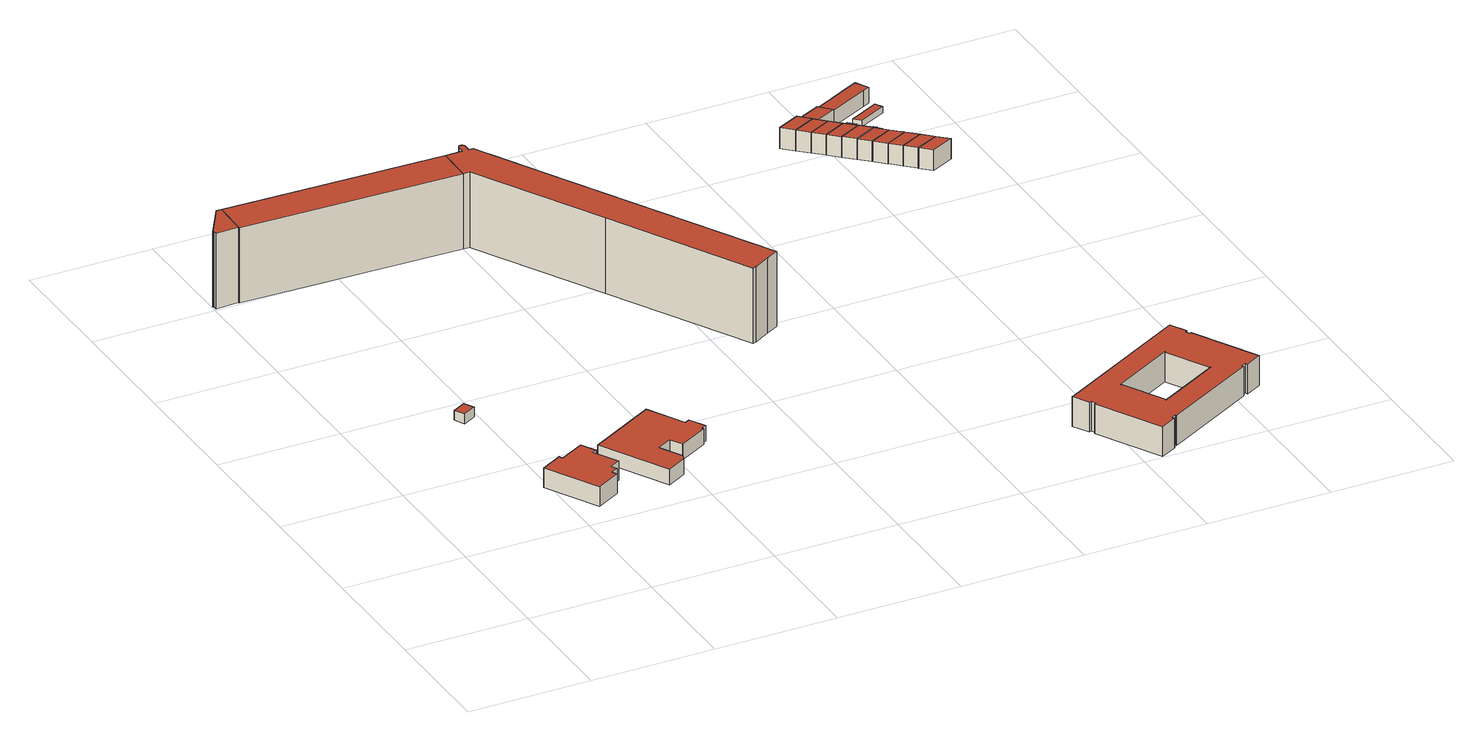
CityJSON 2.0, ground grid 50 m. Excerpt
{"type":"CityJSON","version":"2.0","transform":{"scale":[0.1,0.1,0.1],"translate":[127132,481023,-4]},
"CityObjects":{
"building1":{"type":"Building","attributes":{"b3_dak_type":"multiple horizontal","b3_h_dak_50p":28.45,"b3_h_dak_70p":28.48,"b3_h_dak_max":29.55,"b3_h_dak_min":8.49,"b3_h_maaiveld":-2.9,"b3_kas_warenhuis":false,"b3_mutatie_ahn3_ahn4":false,"b3_reconstructie_onvolledig":false,"b3_rmse_lod12":2.93,"b3_rmse_lod13":2.93,"b3_rmse_lod22":2.92,"b3_val3dity_lod12":"[]","b3_val3dity_lod13":"[]","b3_val3dity_lod22":"[]","b3_volume_lod12":2898.23,"b3_volume_lod13":2898.23,"b3_volume_lod22":2895.22,"geconstateerd":false,"oorspronkelijkbouwjaar":1971,"status":"Pand in gebruik"},"children":["building1-1"]},
"building1-1":{"type":"BuildingPart","parents":["building1"],"geometry":[{"type":"Solid","lod":"1.2","boundaries":[[[[0,1,2,3,4,5,6,7]],[[8,1,0,9]],[[10,2,1,8]],[[11,4,3,12]],[[12,3,2,10]],[[13,5,4,11]],[[14,6,5,13]],[[9,0,7,15]],[[15,7,6,14]],[[15,14,13,11,12,10,8,9]]]],"semantics":{"surfaces":[{"type":"GroundSurface"},{"type":"WallSurface","on_footprint_edge":true},{"type":"RoofSurface"}],"values":[[0,1,1,1,1,1,1,1,1,2]]}}]},
"building2":{"type":"Building","attributes":{"b3_dak_type":"multiple horizontal","b3_h_dak_50p":5.01,"b3_h_dak_70p":5.03,"b3_h_dak_max":8.04,"b3_h_dak_min":-2.99,"b3_h_maaiveld":-3.14,"b3_kas_warenhuis":false,"b3_mutatie_ahn3_ahn4":false,"b3_reconstructie_onvolledig":false,"b3_rmse_lod12":1.35,"b3_rmse_lod13":0.384,"b3_rmse_lod22":0.335,"b3_val3dity_lod12":"[]","b3_val3dity_lod13":"[]","b3_val3dity_lod22":"[]","b3_volume_lod12":3629,"b3_volume_lod13":3448.15,"b3_volume_lod22":3447.66,"geconstateerd":false,"oorspronkelijkbouwjaar":1991,"status":"Pand in gebruik"},"children":["building2-1"]},
"building2-1":{"type":"BuildingPart","parents":["building2"],"geometry":[{"type":"Solid","lod":"1.2","boundaries":[[[[16,17,18,19,20,21,22,23,24,25,26,27]],[[28,17,16,29]],[[30,20,19,31]],[[32,21,20,30]],[[31,19,18,33]],[[33,18,17,28]],[[29,16,27,34]],[[34,27,26,35]],[[35,26,25,36]],[[37,24,23,38]],[[36,25,24,37]],[[38,23,22,39]],[[39,22,21,32]],[[39,32,30,31,33,28,29,34,35,36,37,38]]]],"semantics":{"surfaces":[{"type":"GroundSurface"},{"type":"WallSurface","on_footprint_edge":true},{"type":"RoofSurface"}],"values":[[0,1,1,1,1,1,1,1,1,1,1,1,1,2]]}}]},
"building3":{"type":"Building","attributes":{"b3_dak_type":"slanted","b3_h_dak_50p":0.36,"b3_h_dak_70p":1.07,"b3_h_dak_max":2.27,"b3_h_dak_min":-1.7,"b3_h_maaiveld":-3.08,"b3_kas_warenhuis":false,"b3_mutatie_ahn3_ahn4":false,"b3_reconstructie_onvolledig":false,"b3_rmse_lod12":1.3,"b3_rmse_lod13":1.3,"b3_rmse_lod22":0.0391,"b3_val3dity_lod12":"[]","b3_val3dity_lod13":"[]","b3_val3dity_lod22":"[]","b3_volume_lod12":113.88,"b3_volume_lod13":113.88,"b3_volume_lod22":96.72,"geconstateerd":false,"oorspronkelijkbouwjaar":1991,"status":"Pand in gebruik"},"children":["building3-1"]},
"building3-1":{"type":"BuildingPart","parents":["building3"],"geometry":[{"type":"Solid","lod":"1.2","boundaries":[[[[40,41,42,43]],[[44,41,40,45]],[[45,40,43,46]],[[47,42,41,44]],[[46,43,42,47]],[[46,47,44,45]]]],"semantics":{"surfaces":[{"type":"GroundSurface"},{"type":"WallSurface","on_footprint_edge":true},{"type":"RoofSurface"}],"values":[[0,1,1,1,1,2]]}}]},
"building4":{"type":"Building","attributes":{"b3_dak_type":"slanted","b3_h_dak_50p":2.73,"b3_h_dak_70p":3.58,"b3_h_dak_max":5.51,"b3_h_dak_min":-2.84,"b3_h_maaiveld":-2.94,"b3_kas_warenhuis":false,"b3_mutatie_ahn3_ahn4":false,"b3_reconstructie_onvolledig":false,"b3_rmse_lod12":2.2,"b3_rmse_lod13":1.09,"b3_rmse_lod22":0.184,"b3_val3dity_lod12":"[]","b3_val3dity_lod13":"[]","b3_val3dity_lod22":"[]","b3_volume_lod12":5467.77,"b3_volume_lod13":4829.02,"b3_volume_lod22":4400.71,"geconstateerd":false,"oorspronkelijkbouwjaar":1984,"status":"Pand in gebruik"},"children":["building4-1"]},
"building4-1":{"type":"BuildingPart","parents":["building4"],"geometry":[{"type":"Solid","lod":"1.2","boundaries":[[[[48,49,50,51,52,53,54,55,56,57,58,59,60,61,62,63,64]],[[65,59,58,66]],[[66,58,57,67]],[[68,53,52,69]],[[69,52,51,70]],[[67,57,56,71]],[[70,51,50,72]],[[71,56,55,73]],[[73,55,54,74]],[[72,50,49,75]],[[74,54,53,68]],[[76,60,59,65]],[[77,63,62,78]],[[79,61,60,76]],[[78,62,61,79]],[[80,64,63,77]],[[81,48,64,80]],[[75,49,48,81]],[[75,81,80,77,78,79,76,65,66,67,71,73,74,68,69,70,72]]]],"semantics":{"surfaces":[{"type":"GroundSurface"},{"type":"WallSurface","on_footprint_edge":true},{"type":"RoofSurface"}],"values":[[0,1,1,1,1,1,1,1,1,1,1,1,1,1,1,1,1,1,2]]}}]},
"building5":{"type":"Building","attributes":{"b3_dak_type":"slanted","b3_h_dak_50p":28.44,"b3_h_dak_70p":28.48,"b3_h_dak_max":30.06,"b3_h_dak_min":-2.69,"b3_h_maaiveld":-2.9,"b3_kas_warenhuis":false,"b3_mutatie_ahn3_ahn4":false,"b3_reconstructie_onvolledig":false,"b3_rmse_lod12":6.05,"b3_rmse_lod13":2.9,"b3_rmse_lod22":2.76,"b3_val3dity_lod12":"[]","b3_val3dity_lod13":"[]","b3_val3dity_lod22":"[]","b3_volume_lod12":42074.48,"b3_volume_lod13":39690.46,"b3_volume_lod22":39687.04,"geconstateerd":false,"oorspronkelijkbouwjaar":1972,"status":"Pand in gebruik"},"children":["building5-1"]},
"building5-1":{"type":"BuildingPart","parents":["building5"],"geometry":[{"type":"Solid","lod":"1.2","boundaries":[[[[82,6,5,83]],[[14,6,82,84]],[[84,82,83,85]],[[13,5,6,14]],[[85,83,5,13]],[[85,13,14,84]]]],"semantics":{"surfaces":[{"type":"GroundSurface"},{"type":"WallSurface","on_footprint_edge":true},{"type":"RoofSurface"}],"values":[[0,1,1,1,1,2]]}}]},
"building6":{"type":"Building","attributes":{"b3_dak_type":"multiple horizontal","b3_h_dak_50p":28.43,"b3_h_dak_70p":28.46,"b3_h_dak_max":29.8,"b3_h_dak_min":-2.67,"b3_h_maaiveld":-2.88,"b3_kas_warenhuis":false,"b3_mutatie_ahn3_ahn4":false,"b3_reconstructie_onvolledig":false,"b3_rmse_lod12":6.1,"b3_rmse_lod13":4.71,"b3_rmse_lod22":3.11,"b3_val3dity_lod12":"[]","b3_val3dity_lod13":"[]","b3_val3dity_lod22":"[]","b3_volume_lod12":63461.89,"b3_volume_lod13":63267.37,"b3_volume_lod22":60575.7,"geconstateerd":false,"oorspronkelijkbouwjaar":1971,"status":"Pand in gebruik"},"children":["building6-1"]},
"building6-1":{"type":"BuildingPart","parents":["building6"],"geometry":[{"type":"Solid","lod":"1.2","boundaries":[[[[86,87,88,89,90,91,92,93,94,95,96,97,98,99,100,101,102,103,104,105,106,107,108,109,110,111,82,83,112,113,114]],[[115,105,104,116]],[[117,101,100,118]],[[119,102,101,117]],[[120,112,83,85]],[[121,106,105,115]],[[122,103,102,119]],[[116,104,103,122]],[[118,100,99,123]],[[124,87,86,125]],[[125,86,114,126]],[[127,98,97,128]],[[123,99,98,127]],[[128,97,96,129]],[[130,95,94,131]],[[129,96,95,130]],[[132,93,92,133]],[[131,94,93,132]],[[133,92,91,134]],[[135,90,89,136]],[[134,91,90,135]],[[136,89,88,137]],[[137,88,87,124]],[[138,113,112,120]],[[126,114,113,138]],[[85,83,82,84]],[[139,110,109,140]],[[141,108,107,142]],[[142,107,106,121]],[[140,109,108,141]],[[84,82,111,143]],[[143,111,110,139]],[[143,139,140,141,142,121,115,116,122,119,117,118,123,127,128,129,130,131,132,133,134,135,136,137,124,125,126,138,120,85,84]]]],"semantics":{"surfaces":[{"type":"GroundSurface"},{"type":"WallSurface","on_footprint_edge":true},{"type":"RoofSurface"}],"values":[[0,1,1,1,1,1,1,1,1,1,1,1,1,1,1,1,1,1,1,1,1,1,1,1,1,1,1,1,1,1,1,1,2]]}}]},
"building7":{"type":"Building","attributes":{"b3_dak_type":"multiple horizontal","b3_h_dak_50p":9.63,"b3_h_dak_70p":9.65,"b3_h_dak_max":10.39,"b3_h_dak_min":-2.52,"b3_h_maaiveld":-2.76,"b3_kas_warenhuis":false,"b3_mutatie_ahn3_ahn4":false,"b3_reconstructie_onvolledig":false,"b3_rmse_lod12":2.26,"b3_rmse_lod13":2.26,"b3_rmse_lod22":2.3,"b3_val3dity_lod12":"[]","b3_val3dity_lod13":"[]","b3_val3dity_lod22":"[]","b3_volume_lod12":23284.57,"b3_volume_lod13":23284.57,"b3_volume_lod22":23447.64,"geconstateerd":false,"oorspronkelijkbouwjaar":2016,"status":"Pand in gebruik"},"children":["building7-1"]},
"building7-1":{"type":"BuildingPart","parents":["building7"],"geometry":[{"type":"Solid","lod":"1.2","boundaries":[[[[144,145,146,147,148,149,150,151,152,153,154,155,156,157,158,159,160,161,162,163,164,165,166],[167,168,169,170,171,172,173,174,175,176,177,178]],[[179,158,157,180]],[[181,159,158,179]],[[182,160,159,181]],[[183,145,144,184]],[[185,146,145,183]],[[180,157,156,186]],[[186,156,155,187]],[[188,152,151,189]],[[190,153,152,188]],[[189,151,150,191]],[[192,175,174,193]],[[184,144,166,194]],[[195,164,163,196]],[[194,166,165,197]],[[196,163,162,198]],[[199,161,160,182]],[[198,162,161,199]],[[200,169,168,201]],[[202,176,175,192]],[[203,178,177,204]],[[205,167,178,203]],[[206,171,170,207]],[[208,172,171,206]],[[187,155,154,209]],[[193,174,173,210]],[[207,170,169,200]],[[204,177,176,202]],[[210,173,172,208]],[[211,148,147,212]],[[213,149,148,211]],[[191,150,149,213]],[[209,154,153,190]],[[212,147,146,185]],[[201,168,167,205]],[[197,165,164,195]],[[197,195,196,198,199,182,181,179,180,186,187,209,190,188,189,191,213,211,212,185,183,184,194],[203,204,202,192,193,210,208,206,207,200,201,205]]]],"semantics":{"surfaces":[{"type":"GroundSurface"},{"type":"WallSurface","on_footprint_edge":true},{"type":"RoofSurface"}],"values":[[0,1,1,1,1,1,1,1,1,1,1,1,1,1,1,1,1,1,1,1,1,1,1,1,1,1,1,1,1,1,1,1,1,1,1,1,2]]}}]},
"building8":{"type":"Building","attributes":{"b3_dak_type":"multiple horizontal","b3_h_dak_50p":5.82,"b3_h_dak_70p":6.13,"b3_h_dak_max":6.89,"b3_h_dak_min":3.09,"b3_h_maaiveld":-2.6,"b3_kas_warenhuis":false,"b3_mutatie_ahn3_ahn4":false,"b3_reconstructie_onvolledig":false,"b3_rmse_lod12":1.92,"b3_rmse_lod13":1.92,"b3_rmse_lod22":0.121,"b3_val3dity_lod12":"[]","b3_val3dity_lod13":"[]","b3_val3dity_lod22":"[]","b3_volume_lod12":506.32,"b3_volume_lod13":506.32,"b3_volume_lod22":426.88,"geconstateerd":false,"oorspronkelijkbouwjaar":2003,"status":"Pand in gebruik"},"children":["building8-1"]},
"building8-1":{"type":"BuildingPart","parents":["building8"],"geometry":[{"type":"Solid","lod":"1.2","boundaries":[[[[214,215,216,217]],[[218,215,214,219]],[[220,216,215,218]],[[219,214,217,221]],[[221,217,216,220]],[[221,220,218,219]]]],"semantics":{"surfaces":[{"type":"GroundSurface"},{"type":"WallSurface","on_footprint_edge":true},{"type":"RoofSurface"}],"values":[[0,1,1,1,1,2]]}}]},
"building9":{"type":"Building","attributes":{"b3_dak_type":"multiple horizontal","b3_h_dak_50p":5.71,"b3_h_dak_70p":6.11,"b3_h_dak_max":6.9,"b3_h_dak_min":4.55,"b3_h_maaiveld":-2.53,"b3_kas_warenhuis":false,"b3_mutatie_ahn3_ahn4":false,"b3_reconstructie_onvolledig":false,"b3_rmse_lod12":0.676,"b3_rmse_lod13":0.676,"b3_rmse_lod22":0.0374,"b3_val3dity_lod12":"[]","b3_val3dity_lod13":"[]","b3_val3dity_lod22":"[]","b3_volume_lod12":481.13,"b3_volume_lod13":481.13,"b3_volume_lod22":459.63,"geconstateerd":false,"oorspronkelijkbouwjaar":2003,"status":"Pand in gebruik"},"children":["building9-1"]},
"building9-1":{"type":"BuildingPart","parents":["building9"],"geometry":[{"type":"Solid","lod":"1.2","boundaries":[[[[222,223,224,225]],[[226,223,222,227]],[[228,224,223,226]],[[227,222,225,229]],[[229,225,224,228]],[[229,228,226,227]]]],"semantics":{"surfaces":[{"type":"GroundSurface"},{"type":"WallSurface","on_footprint_edge":true},{"type":"RoofSurface"}],"values":[[0,1,1,1,1,2]]}}]},
"building10":{"type":"Building","attributes":{"b3_dak_type":"multiple horizontal","b3_h_dak_50p":5.71,"b3_h_dak_70p":6.11,"b3_h_dak_max":6.87,"b3_h_dak_min":4.73,"b3_h_maaiveld":-2.52,"b3_kas_warenhuis":false,"b3_mutatie_ahn3_ahn4":false,"b3_reconstructie_onvolledig":false,"b3_rmse_lod12":0.675,"b3_rmse_lod13":0.675,"b3_rmse_lod22":0.0353,"b3_val3dity_lod12":"[]","b3_val3dity_lod13":"[]","b3_val3dity_lod22":"[]","b3_volume_lod12":479.98,"b3_volume_lod13":479.98,"b3_volume_lod22":458.58,"geconstateerd":false,"oorspronkelijkbouwjaar":2003,"status":"Pand in gebruik"},"children":["building10-1"]},
"building10-1":{"type":"BuildingPart","parents":["building10"],"geometry":[{"type":"Solid","lod":"1.2","boundaries":[[[[223,230,231,224]],[[232,230,223,226]],[[233,231,230,232]],[[226,223,224,228]],[[228,224,231,233]],[[228,233,232,226]]]],"semantics":{"surfaces":[{"type":"GroundSurface"},{"type":"WallSurface","on_footprint_edge":true},{"type":"RoofSurface"}],"values":[[0,1,1,1,1,2]]}}]},
"building11":{"type":"Building","attributes":{"b3_dak_type":"multiple horizontal","b3_h_dak_50p":5.72,"b3_h_dak_70p":6.09,"b3_h_dak_max":6.89,"b3_h_dak_min":4.65,"b3_h_maaiveld":-2.51,"b3_kas_warenhuis":false,"b3_mutatie_ahn3_ahn4":false,"b3_reconstructie_onvolledig":false,"b3_rmse_lod12":0.679,"b3_rmse_lod13":0.679,"b3_rmse_lod22":0.0324,"b3_val3dity_lod12":"[]","b3_val3dity_lod13":"[]","b3_val3dity_lod22":"[]","b3_volume_lod12":479.37,"b3_volume_lod13":479.37,"b3_volume_lod22":457.81,"geconstateerd":false,"oorspronkelijkbouwjaar":2003,"status":"Pand in gebruik"},"children":["building11-1"]},
"building11-1":{"type":"BuildingPart","parents":["building11"],"geometry":[{"type":"Solid","lod":"1.2","boundaries":[[[[230,234,235,231]],[[236,234,230,232]],[[237,235,234,236]],[[232,230,231,233]],[[233,231,235,237]],[[233,237,236,232]]]],"semantics":{"surfaces":[{"type":"GroundSurface"},{"type":"WallSurface","on_footprint_edge":true},{"type":"RoofSurface"}],"values":[[0,1,1,1,1,2]]}}]},
"building12":{"type":"Building","attributes":{"b3_dak_type":"slanted","b3_h_dak_50p":4.36,"b3_h_dak_70p":4.55,"b3_h_dak_max":4.99,"b3_h_dak_min":3.2,"b3_h_maaiveld":-2.62,"b3_kas_warenhuis":false,"b3_mutatie_ahn3_ahn4":false,"b3_reconstructie_onvolledig":false,"b3_rmse_lod12":0.396,"b3_rmse_lod13":0.396,"b3_rmse_lod22":0.0684,"b3_val3dity_lod12":"[]","b3_val3dity_lod13":"[]","b3_val3dity_lod22":"[]","b3_volume_lod12":523.61,"b3_volume_lod13":523.61,"b3_volume_lod22":507.86,"geconstateerd":false,"oorspronkelijkbouwjaar":2003,"status":"Pand in gebruik"},"children":["building12-1"]},
"building12-1":{"type":"BuildingPart","parents":["building12"],"geometry":[{"type":"Solid","lod":"1.2","boundaries":[[[[238,239,240,214]],[[241,239,238,242]],[[243,240,239,241]],[[242,238,214,244]],[[244,214,240,243]],[[244,243,241,242]]]],"semantics":{"surfaces":[{"type":"GroundSurface"},{"type":"WallSurface","on_footprint_edge":true},{"type":"RoofSurface"}],"values":[[0,1,1,1,1,2]]}}]},
"building13":{"type":"Building","attributes":{"b3_dak_type":"multiple horizontal","b3_h_dak_50p":5.87,"b3_h_dak_70p":6.16,"b3_h_dak_max":6.88,"b3_h_dak_min":4.62,"b3_h_maaiveld":-2.49,"b3_kas_warenhuis":false,"b3_mutatie_ahn3_ahn4":false,"b3_reconstructie_onvolledig":false,"b3_rmse_lod12":0.621,"b3_rmse_lod13":0.621,"b3_rmse_lod22":0.126,"b3_val3dity_lod12":"[]","b3_val3dity_lod13":"[]","b3_val3dity_lod22":"[]","b3_volume_lod12":480.76,"b3_volume_lod13":480.76,"b3_volume_lod22":460.43,"geconstateerd":false,"oorspronkelijkbouwjaar":2003,"status":"Pand in gebruik"},"children":["building13-1"]},
"building13-1":{"type":"BuildingPart","parents":["building13"],"geometry":[{"type":"Solid","lod":"1.2","boundaries":[[[[234,245,246,235]],[[247,245,234,248]],[[249,246,245,247]],[[248,234,235,250]],[[250,235,246,249]],[[250,249,247,248]]]],"semantics":{"surfaces":[{"type":"GroundSurface"},{"type":"WallSurface","on_footprint_edge":true},{"type":"RoofSurface"}],"values":[[0,1,1,1,1,2]]}}]},
"building14":{"type":"Building","attributes":{"b3_dak_type":"multiple horizontal","b3_h_dak_50p":5.74,"b3_h_dak_70p":6.12,"b3_h_dak_max":6.93,"b3_h_dak_min":4.72,"b3_h_maaiveld":-2.48,"b3_kas_warenhuis":false,"b3_mutatie_ahn3_ahn4":false,"b3_reconstructie_onvolledig":false,"b3_rmse_lod12":0.659,"b3_rmse_lod13":0.659,"b3_rmse_lod22":0.0326,"b3_val3dity_lod12":"[]","b3_val3dity_lod13":"[]","b3_val3dity_lod22":"[]","b3_volume_lod12":477.18,"b3_volume_lod13":477.18,"b3_volume_lod22":456,"geconstateerd":false,"oorspronkelijkbouwjaar":2003,"status":"Pand in gebruik"},"children":["building14-1"]},
"building14-1":{"type":"BuildingPart","parents":["building14"],"geometry":[{"type":"Solid","lod":"1.2","boundaries":[[[[245,251,252,246]],[[253,251,245,254]],[[255,252,251,253]],[[254,245,246,256]],[[256,246,252,255]],[[256,255,253,254]]]],"semantics":{"surfaces":[{"type":"GroundSurface"},{"type":"WallSurface","on_footprint_edge":true},{"type":"RoofSurface"}],"values":[[0,1,1,1,1,2]]}}]},
"building15":{"type":"Building","attributes":{"b3_dak_type":"multiple horizontal","b3_h_dak_50p":5.73,"b3_h_dak_70p":6.1,"b3_h_dak_max":6.91,"b3_h_dak_min":4.81,"b3_h_maaiveld":-2.48,"b3_kas_warenhuis":false,"b3_mutatie_ahn3_ahn4":false,"b3_reconstructie_onvolledig":false,"b3_rmse_lod12":0.672,"b3_rmse_lod13":0.672,"b3_rmse_lod22":0.0332,"b3_val3dity_lod12":"[]","b3_val3dity_lod13":"[]","b3_val3dity_lod22":"[]","b3_volume_lod12":476.98,"b3_volume_lod13":476.98,"b3_volume_lod22":455.63,"geconstateerd":false,"oorspronkelijkbouwjaar":2003,"status":"Pand in gebruik"},"children":["building15-1"]},
"building15-1":{"type":"BuildingPart","parents":["building15"],"geometry":[{"type":"Solid","lod":"1.2","boundaries":[[[[251,257,258,252]],[[259,257,251,253]],[[260,258,257,259]],[[253,251,252,255]],[[255,252,258,260]],[[255,260,259,253]]]],"semantics":{"surfaces":[{"type":"GroundSurface"},{"type":"WallSurface","on_footprint_edge":true},{"type":"RoofSurface"}],"values":[[0,1,1,1,1,2]]}}]},
"building16":{"type":"Building","attributes":{"b3_dak_type":"multiple horizontal","b3_h_dak_50p":0.03,"b3_h_dak_70p":0.05,"b3_h_dak_max":0.17,"b3_h_dak_min":-0.14,"b3_h_maaiveld":-2.53,"b3_kas_warenhuis":false,"b3_mutatie_ahn3_ahn4":false,"b3_reconstructie_onvolledig":false,"b3_rmse_lod12":0.0389,"b3_rmse_lod13":0.0389,"b3_rmse_lod22":0.0364,"b3_val3dity_lod12":"[]","b3_val3dity_lod13":"[]","b3_val3dity_lod22":"[]","b3_volume_lod12":48.45,"b3_volume_lod13":48.45,"b3_volume_lod22":48.21,"geconstateerd":false,"oorspronkelijkbouwjaar":2003,"status":"Pand in gebruik"},"children":["building16-1"]},
"building16-1":{"type":"BuildingPart","parents":["building16"],"geometry":[{"type":"Solid","lod":"1.2","boundaries":[[[[261,262,263,264]],[[265,262,261,266]],[[266,261,264,267]],[[268,263,262,265]],[[267,264,263,268]],[[267,268,265,266]]]],"semantics":{"surfaces":[{"type":"GroundSurface"},{"type":"WallSurface","on_footprint_edge":true},{"type":"RoofSurface"}],"values":[[0,1,1,1,1,2]]}}]},
"building17":{"type":"Building","attributes":{"b3_dak_type":"multiple horizontal","b3_h_dak_50p":5.73,"b3_h_dak_70p":6.1,"b3_h_dak_max":6.9,"b3_h_dak_min":4.64,"b3_h_maaiveld":-2.44,"b3_kas_warenhuis":false,"b3_mutatie_ahn3_ahn4":false,"b3_reconstructie_onvolledig":false,"b3_rmse_lod12":0.67,"b3_rmse_lod13":0.67,"b3_rmse_lod22":0.0298,"b3_val3dity_lod12":"[]","b3_val3dity_lod13":"[]","b3_val3dity_lod22":"[]","b3_volume_lod12":475.08,"b3_volume_lod13":475.08,"b3_volume_lod22":453.65,"geconstateerd":false,"oorspronkelijkbouwjaar":2003,"status":"Pand in gebruik"},"children":["building17-1"]},
"building17-1":{"type":"BuildingPart","parents":["building17"],"geometry":[{"type":"Solid","lod":"1.2","boundaries":[[[[269,270,271,272]],[[273,270,269,259]],[[274,271,270,273]],[[259,269,272,260]],[[260,272,271,274]],[[260,274,273,259]]]],"semantics":{"surfaces":[{"type":"GroundSurface"},{"type":"WallSurface","on_footprint_edge":true},{"type":"RoofSurface"}],"values":[[0,1,1,1,1,2]]}}]},
"building18":{"type":"Building","attributes":{"b3_dak_type":"multiple horizontal","b3_h_dak_50p":5.78,"b3_h_dak_70p":6.14,"b3_h_dak_max":6.91,"b3_h_dak_min":4.78,"b3_h_maaiveld":-2.45,"b3_kas_warenhuis":false,"b3_mutatie_ahn3_ahn4":false,"b3_reconstructie_onvolledig":false,"b3_rmse_lod12":0.666,"b3_rmse_lod13":0.666,"b3_rmse_lod22":0.034,"b3_val3dity_lod12":"[]","b3_val3dity_lod13":"[]","b3_val3dity_lod22":"[]","b3_volume_lod12":475.4,"b3_volume_lod13":475.4,"b3_volume_lod22":454.02,"geconstateerd":false,"oorspronkelijkbouwjaar":2003,"status":"Pand in gebruik"},"children":["building18-1"]},
"building18-1":{"type":"BuildingPart","parents":["building18"],"geometry":[{"type":"Solid","lod":"1.2","boundaries":[[[[270,275,276,271]],[[277,275,270,273]],[[278,276,275,277]],[[273,270,271,274]],[[274,271,276,278]],[[274,278,277,273]]]],"semantics":{"surfaces":[{"type":"GroundSurface"},{"type":"WallSurface","on_footprint_edge":true},{"type":"RoofSurface"}],"values":[[0,1,1,1,1,2]]}}]},
"building19":{"type":"Building","attributes":{"b3_dak_type":"multiple horizontal","b3_h_dak_50p":0.03,"b3_h_dak_70p":0.05,"b3_h_dak_max":0.17,"b3_h_dak_min":-0.16,"b3_h_maaiveld":-2.57,"b3_kas_warenhuis":false,"b3_mutatie_ahn3_ahn4":false,"b3_reconstructie_onvolledig":false,"b3_rmse_lod12":0.0401,"b3_rmse_lod13":0.0401,"b3_rmse_lod22":0.0329,"b3_val3dity_lod12":"[]","b3_val3dity_lod13":"[]","b3_val3dity_lod22":"[]","b3_volume_lod12":23.47,"b3_volume_lod13":23.47,"b3_volume_lod22":23.39,"geconstateerd":false,"oorspronkelijkbouwjaar":2003,"status":"Pand in gebruik"},"children":["building19-1"]},
"building19-1":{"type":"BuildingPart","parents":["building19"],"geometry":[{"type":"Solid","lod":"1.2","boundaries":[[[[279,280,281,282]],[[283,280,279,284]],[[285,281,280,283]],[[284,279,282,286]],[[286,282,281,285]],[[286,285,283,284]]]],"semantics":{"surfaces":[{"type":"GroundSurface"},{"type":"WallSurface","on_footprint_edge":true},{"type":"RoofSurface"}],"values":[[0,1,1,1,1,2]]}}]},
"building20":{"type":"Building","attributes":{"b3_dak_type":"multiple horizontal","b3_h_dak_50p":0.03,"b3_h_dak_70p":0.04,"b3_h_dak_max":0.14,"b3_h_dak_min":-0.04,"b3_h_maaiveld":-2.57,"b3_kas_warenhuis":false,"b3_mutatie_ahn3_ahn4":false,"b3_reconstructie_onvolledig":false,"b3_rmse_lod12":0.0367,"b3_rmse_lod13":0.0367,"b3_rmse_lod22":0.033,"b3_val3dity_lod12":"[]","b3_val3dity_lod13":"[]","b3_val3dity_lod22":"[]","b3_volume_lod12":25.91,"b3_volume_lod13":25.91,"b3_volume_lod22":25.85,"geconstateerd":false,"oorspronkelijkbouwjaar":2003,"status":"Pand in gebruik"},"children":["building20-1"]},
"building20-1":{"type":"BuildingPart","parents":["building20"],"geometry":[{"type":"Solid","lod":"1.2","boundaries":[[[[280,287,288,281]],[[289,287,280,290]],[[291,288,287,289]],[[290,280,281,292]],[[292,281,288,291]],[[292,291,289,290]]]],"semantics":{"surfaces":[{"type":"GroundSurface"},{"type":"WallSurface","on_footprint_edge":true},{"type":"RoofSurface"}],"values":[[0,1,1,1,1,2]]}}]},
"building21":{"type":"Building","attributes":{"b3_dak_type":"multiple horizontal","b3_h_dak_50p":5.74,"b3_h_dak_70p":6.14,"b3_h_dak_max":6.89,"b3_h_dak_min":4.64,"b3_h_maaiveld":-2.49,"b3_kas_warenhuis":false,"b3_mutatie_ahn3_ahn4":false,"b3_reconstructie_onvolledig":false,"b3_rmse_lod12":0.674,"b3_rmse_lod13":0.674,"b3_rmse_lod22":0.0331,"b3_val3dity_lod12":"[]","b3_val3dity_lod13":"[]","b3_val3dity_lod22":"[]","b3_volume_lod12":476.96,"b3_volume_lod13":476.96,"b3_volume_lod22":455.8,"geconstateerd":false,"oorspronkelijkbouwjaar":2003,"status":"Pand in gebruik"},"children":["building21-1"]},
"building21-1":{"type":"BuildingPart","parents":["building21"],"geometry":[{"type":"Solid","lod":"1.2","boundaries":[[[[293,294,295,296]],[[297,294,293,277]],[[298,295,294,297]],[[277,293,296,278]],[[278,296,295,298]],[[278,298,297,277]]]],"semantics":{"surfaces":[{"type":"GroundSurface"},{"type":"WallSurface","on_footprint_edge":true},{"type":"RoofSurface"}],"values":[[0,1,1,1,1,2]]}}]},
"building22":{"type":"Building","attributes":{"b3_dak_type":"multiple horizontal","b3_h_dak_50p":3.69,"b3_h_dak_70p":3.88,"b3_h_dak_max":4.49,"b3_h_dak_min":3.15,"b3_h_maaiveld":-2.59,"b3_kas_warenhuis":false,"b3_mutatie_ahn3_ahn4":false,"b3_reconstructie_onvolledig":false,"b3_rmse_lod12":0.345,"b3_rmse_lod13":0.345,"b3_rmse_lod22":0.117,"b3_val3dity_lod12":"[]","b3_val3dity_lod13":"[]","b3_val3dity_lod22":"[]","b3_volume_lod12":839.47,"b3_volume_lod13":839.47,"b3_volume_lod22":818.74,"geconstateerd":false,"oorspronkelijkbouwjaar":2003,"status":"Pand in gebruik"},"children":["building22-1"]},
"building22-1":{"type":"BuildingPart","parents":["building22"],"geometry":[{"type":"Solid","lod":"1.2","boundaries":[[[[299,300,301,302,303,239,238]],[[304,302,301,305]],[[306,303,302,304]],[[307,300,299,308]],[[305,301,300,307]],[[309,239,303,306]],[[308,299,238,310]],[[310,238,239,309]],[[310,309,306,304,305,307,308]]]],"semantics":{"surfaces":[{"type":"GroundSurface"},{"type":"WallSurface","on_footprint_edge":true},{"type":"RoofSurface"}],"values":[[0,1,1,1,1,1,1,1,2]]}}]},
"building23":{"type":"Building","attributes":{"b3_dak_type":"multiple horizontal","b3_h_dak_50p":0.03,"b3_h_dak_70p":0.04,"b3_h_dak_max":0.19,"b3_h_dak_min":-0.16,"b3_h_maaiveld":-2.59,"b3_kas_warenhuis":false,"b3_mutatie_ahn3_ahn4":false,"b3_reconstructie_onvolledig":false,"b3_rmse_lod12":0.0432,"b3_rmse_lod13":0.0432,"b3_rmse_lod22":0.0368,"b3_val3dity_lod12":"[]","b3_val3dity_lod13":"[]","b3_val3dity_lod22":"[]","b3_volume_lod12":22.64,"b3_volume_lod13":22.64,"b3_volume_lod22":22.58,"geconstateerd":false,"oorspronkelijkbouwjaar":2003,"status":"Pand in gebruik"},"children":["building23-1"]},
"building23-1":{"type":"BuildingPart","parents":["building23"],"geometry":[{"type":"Solid","lod":"1.2","boundaries":[[[[311,312,313,314]],[[315,312,311,316]],[[317,313,312,315]],[[316,311,314,318]],[[318,314,313,317]],[[318,317,315,316]]]],"semantics":{"surfaces":[{"type":"GroundSurface"},{"type":"WallSurface","on_footprint_edge":true},{"type":"RoofSurface"}],"values":[[0,1,1,1,1,2]]}}]},
"building24":{"type":"Building","attributes":{"b3_dak_type":"multiple horizontal","b3_h_dak_50p":0.02,"b3_h_dak_70p":0.03,"b3_h_dak_max":0.12,"b3_h_dak_min":-0.18,"b3_h_maaiveld":-2.58,"b3_kas_warenhuis":false,"b3_mutatie_ahn3_ahn4":false,"b3_reconstructie_onvolledig":false,"b3_rmse_lod12":0.0417,"b3_rmse_lod13":0.0417,"b3_rmse_lod22":0.0362,"b3_val3dity_lod12":"[]","b3_val3dity_lod13":"[]","b3_val3dity_lod22":"[]","b3_volume_lod12":26.7,"b3_volume_lod13":26.7,"b3_volume_lod22":26.54,"geconstateerd":false,"oorspronkelijkbouwjaar":2003,"status":"Pand in gebruik"},"children":["building24-1"]},
"building24-1":{"type":"BuildingPart","parents":["building24"],"geometry":[{"type":"Solid","lod":"1.2","boundaries":[[[[312,319,320,313]],[[321,319,312,315]],[[322,320,319,321]],[[315,312,313,317]],[[317,313,320,322]],[[317,322,321,315]]]],"semantics":{"surfaces":[{"type":"GroundSurface"},{"type":"WallSurface","on_footprint_edge":true},{"type":"RoofSurface"}],"values":[[0,1,1,1,1,2]]}}]},
"building25":{"type":"Building","attributes":{"b3_dak_type":"multiple horizontal","b3_h_dak_50p":0.03,"b3_h_dak_70p":0.05,"b3_h_dak_max":0.17,"b3_h_dak_min":-0.17,"b3_h_maaiveld":-2.6,"b3_kas_warenhuis":false,"b3_mutatie_ahn3_ahn4":false,"b3_reconstructie_onvolledig":false,"b3_rmse_lod12":0.0377,"b3_rmse_lod13":0.0377,"b3_rmse_lod22":0.0359,"b3_val3dity_lod12":"[]","b3_val3dity_lod13":"[]","b3_val3dity_lod22":"[]","b3_volume_lod12":119.16,"b3_volume_lod13":119.16,"b3_volume_lod22":118.74,"geconstateerd":false,"oorspronkelijkbouwjaar":2003,"status":"Pand in gebruik"},"children":["building25-1"]},
"building25-1":{"type":"BuildingPart","parents":["building25"],"geometry":[{"type":"Solid","lod":"1.2","boundaries":[[[[323,324,325,326]],[[327,324,323,328]],[[328,323,326,329]],[[330,325,324,327]],[[329,326,325,330]],[[329,330,327,328]]]],"semantics":{"surfaces":[{"type":"GroundSurface"},{"type":"WallSurface","on_footprint_edge":true},{"type":"RoofSurface"}],"values":[[0,1,1,1,1,2]]}}]}
},
"vertices":[
[100,2510,11],[7,2506,11],[7,2522,11],[3,2523,11],[83,2655,11],[104,2654,11],[101,2505,11],[100,2505,11],[7,2506,325],[100,2510,325],[7,2522,325],[83,2655,325],[3,2523,325],[104,2654,325],[101,2505,325],[100,2505,325],
[598,608,9],[480,822,9],[567,870,9],[575,856,9],[675,911,9],[708,851,9],[692,842,9],[746,745,9],[704,722,9],[716,699,9],[687,683,9],[698,664,9],[480,822,90],[598,608,90],[675,911,90],[575,856,90],[708,851,90],[567,870,90],[698,664,90],[687,683,90],[716,699,90],[704,722,90],[746,745,90],[692,842,90],
[487,1390,9],[433,1361,9],[412,1402,9],[465,1431,9],[433,1361,50],[487,1390,50],[465,1431,50],[412,1402,50],
[1018,771,11],[990,819,11],[931,786,11],[981,697,11],[973,672,11],[892,627,11],[740,903,11],[1015,1055,11],[1098,906,11],[1117,916,11],[1153,852,11],[1134,841,11],[1134,840,11],[1132,839,11],[1135,834,11],[1020,771,11],[1019,772,11],[1134,841,76],[1153,852,76],[1117,916,76],[892,627,76],[973,672,76],[981,697,76],[1098,906,76],[931,786,76],[1015,1055,76],[740,903,76],[990,819,76],[1134,840,76],[1020,771,76],[1135,834,76],[1132,839,76],[1019,772,76],[1018,771,76],
[1000,2487,11],[1003,2636,11],[1000,2487,325],[1003,2636,325],
[1073,2668,11],[1075,2671,11],[1077,2673,11],[1079,2674,11],[1082,2675,11],[1084,2675,11],[1086,2675,11],[1088,2675,11],[1090,2674,11],[1092,2673,11],[1094,2671,11],[1096,2669,11],[1097,2666,11],[1097,2664,11],[1097,2634,11],[1116,2634,11],[1137,2596,11],[1157,2559,11],[1264,2365,11],[1757,1473,11],[1707,1446,11],[1640,1408,11],[1639,1410,11],[1626,1403,11],[1314,1968,11],[1027,2487,11],[1071,2635,11],[1072,2664,11],[1073,2667,11],[1757,1473,325],[1264,2365,325],[1116,2634,325],[1097,2634,325],[1137,2596,325],[1071,2635,325],[1707,1446,325],[1157,2559,325],[1097,2664,325],[1075,2671,325],[1073,2668,325],[1073,2667,325],[1097,2666,325],[1096,2669,325],[1094,2671,325],[1092,2673,325],[1090,2674,325],[1088,2675,325],[1086,2675,325],[1084,2675,325],[1082,2675,325],[1079,2674,325],[1077,2673,325],[1072,2664,325],[1314,1968,325],[1626,1403,325],[1639,1410,325],[1640,1408,325],[1027,2487,325],
[2636,48,12],[2641,39,12],[2575,2,12],[2431,262,12],[2436,264,12],[2436,266,12],[2438,267,12],[2428,284,12],[2419,279,12],[2382,345,12],[2384,346,12],[2931,649,12],[2968,583,12],[2959,577,12],[2969,560,12],[2975,564,12],[3119,303,12],[3053,266,12],[3048,276,12],[3030,266,12],[3034,260,12],[2657,51,12],[2654,58,12],[2673,170,12],[2925,309,12],[2924,310,12],[2920,308,12],[2826,479,12],[2830,481,12],[2829,483,12],[2577,344,12],[2578,342,12],[2582,344,12],[2676,174,12],[2673,171,12],[2969,560,136],[2959,577,136],[2975,564,136],[3119,303,136],[2641,39,136],[2636,48,136],[2575,2,136],[2968,583,136],[2931,649,136],[2419,279,136],[2428,284,136],[2382,345,136],[2438,267,136],[2578,342,136],[2577,344,136],[2654,58,136],[3034,260,136],[3030,266,136],[2657,51,136],[3048,276,136],[3053,266,136],[2924,310,136],[2925,309,136],[2582,344,136],[2673,171,136],[2676,174,136],[2673,170,136],[2826,479,136],[2920,308,136],[2830,481,136],[2384,346,136],[2829,483,136],[2436,264,136],[2431,262,136],[2436,266,136],
[2439,2657,14],[2483,2616,14],[2390,2570,14],[2346,2611,14],[2483,2616,102],[2439,2657,102],[2390,2570,102],[2346,2611,102],
[2483,2616,15],[2525,2576,15],[2433,2531,15],[2390,2570,15],[2525,2576,101],[2483,2616,101],[2433,2531,101],[2390,2570,101],
[2567,2537,15],[2475,2492,15],[2567,2537,101],[2475,2492,101],
[2610,2498,15],[2517,2452,15],[2610,2498,101],[2517,2452,101],
[2550,2711,14],[2594,2667,14],[2485,2613,14],[2594,2667,85],[2550,2711,85],[2485,2613,85],[2439,2657,85],
[2652,2459,15],[2560,2413,15],[2652,2459,102],[2610,2498,102],[2560,2413,102],[2517,2452,102],
[2694,2419,15],[2602,2374,15],[2694,2419,101],[2652,2459,101],[2602,2374,101],[2560,2413,101],
[2737,2380,15],[2645,2334,15],[2737,2380,101],[2645,2334,101],
[2656,2604,15],[2607,2580,15],[2582,2607,15],[2630,2630,15],[2607,2580,40],[2656,2604,40],[2630,2630,40],[2582,2607,40],
[2737,2380,16],[2779,2341,16],[2687,2295,16],[2645,2334,16],[2779,2341,101],[2687,2295,101],
[2822,2301,16],[2729,2256,16],[2822,2301,101],[2729,2256,101],
[2699,2560,14],[2711,2548,14],[2663,2524,14],[2651,2537,14],[2711,2548,41],[2699,2560,41],[2663,2524,41],[2651,2537,41],
[2724,2534,14],[2676,2510,14],[2724,2534,40],[2711,2548,40],[2676,2510,40],[2663,2524,40],
[2822,2301,15],[2864,2262,15],[2772,2217,15],[2729,2256,15],[2864,2262,101],[2772,2217,101],
[2578,2725,14],[2727,2799,14],[2755,2812,14],[2784,2760,14],[2756,2747,14],[2784,2760,79],[2755,2812,79],[2756,2747,79],[2727,2799,79],[2578,2725,79],[2594,2667,79],[2550,2711,79],
[2779,2479,14],[2791,2467,14],[2743,2443,14],[2731,2455,14],[2791,2467,40],[2779,2479,40],[2743,2443,40],[2731,2455,40],
[2805,2453,14],[2756,2428,14],[2805,2453,40],[2756,2428,40],
[2796,2673,14],[2685,2618,14],[2659,2644,14],[2779,2704,14],[2685,2618,40],[2796,2673,40],[2779,2704,40],[2659,2644,40]
]}
